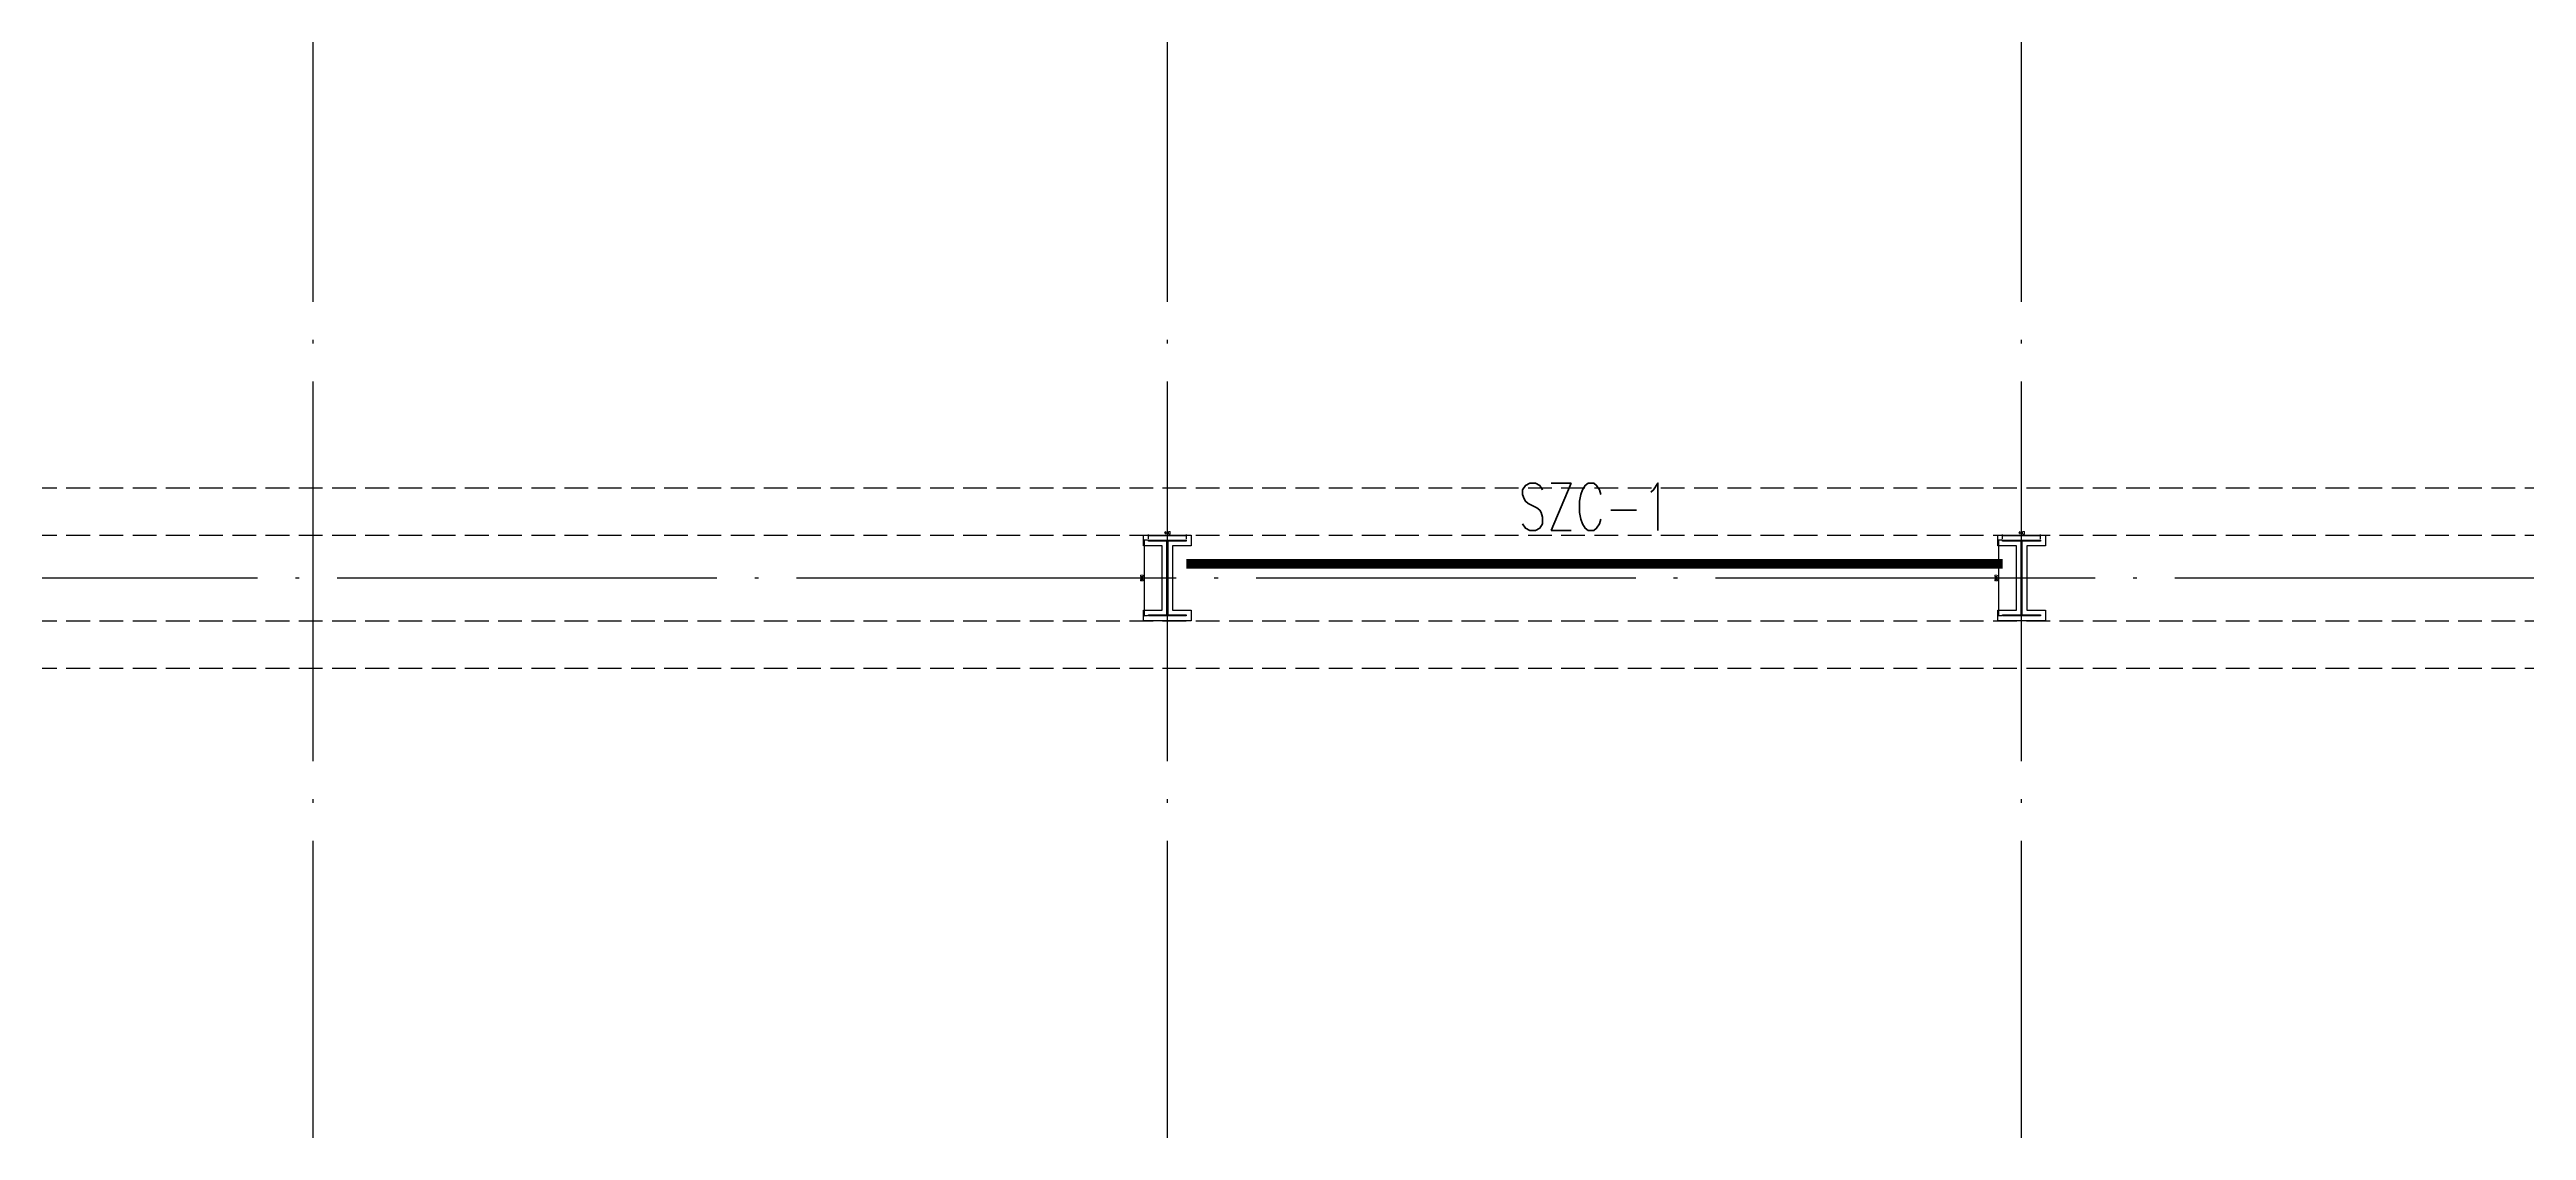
# Model space of a CAD drawing. Extents: x -1313754 to 847533, y 489853 to 941203.
# Drawn here: x -293631 to -267535, y 561047 to 572440 of the extents above; entities that cross this region are included whole.
import ezdxf
from ezdxf.enums import TextEntityAlignment as Align

# ---------------------------------------------------------------- set-up
doc = ezdxf.new("R2010")
doc.units = 0
doc.header["$LTSCALE"] = 1000
doc.header["$MEASUREMENT"] = 0
for name, pattern in [('CENTER', [2, 1.25, -0.25, 0.25, -0.25]), ('DASH', [0.35, 0.25, -0.1]), ('DOTE', [2.42, 2, -0.2, 0.02, -0.2])]:
    doc.linetypes.add(name, pattern=pattern)
doc.layers.get('Defpoints').update_dxf_attribs({"color": 210})
for name, color, linetype in [('A-AXIS-DOTE', 14, 'DOTE'), ('A-AXIS-DP', 126, 'Continuous'), ('A-HATCH-2', 251, 'Continuous'), ('A-WINDOW', 140, 'Continuous'), ('AS-COLN', 6, 'Continuous'), ('AS-WALL', 40, 'Continuous')]:
    doc.layers.add(name, color=color, linetype=linetype)
doc.layers.add('THIN', color=7, linetype='Continuous', lineweight=0)
doc.layers.add('柱间支撑', color=6, linetype='CENTER', lineweight=0)
doc.styles.add('_TCH_DIM_T3', font='SIMPLEX', dxfattribs={"width": 0.705882, "bigfont": 'GBCBIG'})
doc.styles.add('TSSD_Rein', font='tj-romans1.shx', dxfattribs={"width": 0.7, "bigfont": 'tj-hztxt.shx'})
doc.dimstyles.new('_TCH_ARCH&&10', dxfattribs={"dimtxt": 29.75, "dimasz": 10, "dimexe": 10, "dimexo": 10, "dimgap": 12.625, "dimtad": 1, "dimdec": 0, "dimzin": 0, "dimdsep": 46, "dimtxsty": '_TCH_DIM_T3', "dimblk": 'ARCHTICK', "dimcen": 0.09, "dimclrt": 7, "dimazin": 2, "dimtfac": 1, "dimtdec": 0, "dimtix": 1, "dimtmove": 2, "dimatfit": 3, "dimfxl": 0, "dimtolj": 1, "dimtzin": 0, "dimarcsym": 0})

# ---------------------------------------------------------------- blocks, each defined once
blk = doc.blocks.new('dote')
at = {"layer": 'A-AXIS-DOTE', "ltscale": 2}
for p, q in [((-52117.8, -264080), (-52117.8, -75950)), ((-70117.8, -264080), (-70117.8, -178600)), ((-61117.8, -264080), (-61117.8, -178600)), ((98696.4, -237950), (-97273.6, -237950))]:
    blk.add_line(p, q, dxfattribs=at)
blk = doc.blocks.new('4324324')
at = {"layer": 'A-HATCH-2', "linetype": 'DASH'}
for p, q in [((-313054.2, 567820), (-128854.2, 567820)), ((-313054.2, 567320), (-128854.2, 567320)), ((-313054.2, 566419.9), (-128854.2, 566419.9)), ((-313054.2, 565919.9), (-128854.2, 565919.9))]:
    blk.add_line(p, q, dxfattribs=at)
blk = doc.blocks.new('_ArchTick')
at = {"color": 0, "linetype": 'ByBlock', "const_width": 0.4}
blk.add_lwpolyline([(-0.5, -0.5), (0.5, 0.5)], dxfattribs=at)
blk = doc.blocks.new('*D1767')
at = {"layer": 'A-AXIS-DP', "color": 0, "lineweight": -2}
for p, q in [((-165054, 621030), (-165054, 621079)), ((-165054, 621069), (-164654, 621069)), ((-164654, 621030), (-164654, 621079))]:
    blk.add_line(p, q, dxfattribs=at)
at = {"layer": 'Defpoints', "color": 0}
for p in [(-164654, 621069), (-165054, 621020), (-164654, 621020)]:
    blk.add_point(p, dxfattribs=at)
at = {"layer": 'A-AXIS-DP', "color": 0, "lineweight": -2, "xscale": 10, "yscale": 10, "zscale": 10, "rotation": 180}
blk.add_blockref('_ArchTick', (-165054, 621069), dxfattribs=at)
at = {"layer": 'A-AXIS-DP', "color": 0, "lineweight": -2, "xscale": 10, "yscale": 10, "zscale": 10}
blk.add_blockref('_ArchTick', (-164654, 621069), dxfattribs=at)
at = {"layer": 'A-AXIS-DP', "color": 7, "insert": (-164854, 621096), "char_height": 29.8, "attachment_point": 5, "style": '_TCH_DIM_T3'}
blk.add_mtext('\\A1;400', dxfattribs=at)
blk = doc.blocks.new('*D1768')
at = {"layer": 'A-AXIS-DP', "color": 0, "lineweight": -2}
for p, q in [((-165064, 621020), (-165105, 621020)), ((-165095, 620220), (-165095, 621020)), ((-165064, 620220), (-165105, 620220))]:
    blk.add_line(p, q, dxfattribs=at)
at = {"layer": 'Defpoints', "color": 0}
for p in [(-165095, 621020), (-165054, 621020), (-165054, 620220)]:
    blk.add_point(p, dxfattribs=at)
at = {"layer": 'A-AXIS-DP', "color": 0, "lineweight": -2, "xscale": 10, "yscale": 10, "zscale": 10}
for p, rotation in [((-165095, 621020), 90), ((-165095, 620220), 270)]:
    blk.add_blockref('_ArchTick', p, dxfattribs=dict(at, rotation=rotation))
at = {"layer": 'A-AXIS-DP', "color": 7, "insert": (-165123, 620620), "char_height": 29.8, "attachment_point": 5, "rotation": 90, "style": '_TCH_DIM_T3'}
blk.add_mtext('\\A1;800', dxfattribs=at)
blk = doc.blocks.new('23124232432')
at = {"layer": '柱间支撑', "const_width": 100}
blk.add_lwpolyline([(-273054, 567020), (-281654, 567020)], dxfattribs=at)
at = {"layer": 'THIN', "style": 'TSSD_Rein', "width": 0.7}
blk.add_text('SZC-1', height=500, dxfattribs=at).set_placement((-277354, 567220), align=Align.BOTTOM_CENTER)
blk = doc.blocks.new('w42343243')
at = {"layer": 'A-HATCH-2'}
blk.add_lwpolyline([(-165104.2, 621070), (-164604.2, 621070), (-164604.2, 620958), (-164800.2, 620958), (-164800.2, 620282), (-164604.2, 620282), (-164604.2, 620170), (-165104.2, 620170), (-165104.2, 620282), (-164908.2, 620282), (-164908.2, 620958), (-165104.2, 620958)], close=True, dxfattribs=at)
at = {"layer": 'AS-COLN', "color": 3}
blk.add_lwpolyline([(-165054.2, 621020), (-164654.2, 621020), (-164654.2, 621008), (-164850.2, 621008), (-164850.2, 620232), (-164654.2, 620232), (-164654.2, 620220), (-165054.2, 620220), (-165054.2, 620232), (-164858.2, 620232), (-164858.2, 621008), (-165054.2, 621008)], close=True, dxfattribs=at)
at = {"layer": 'A-AXIS-DP'}
for p1, p2, distance, picture, middle in [((-165054.2, 621020), (-164654.2, 621020), 48.8, '*D1767', (-164854.2, 621096.2)), ((-165054.2, 620220), (-165054.2, 621020), 41.2, '*D1768', (-165122.9, 620620))]:
    dim = blk.add_aligned_dim(p1=p1, p2=p2, distance=distance, dimstyle='_TCH_ARCH&&10', dxfattribs=at)
    dim.commit()
    dim.dimension.update_dxf_attribs({"geometry": picture, "text_midpoint": middle})
blk = doc.blocks.new('42343')
at = {"layer": 'A-WINDOW'}
for p in [(-117000, -53750), (-108000, -53750)]:
    blk.add_blockref('w42343243', p, dxfattribs=at)

msp = doc.modelspace()

# ---------------------------------------------------------------- block references
at = {"layer": 'A-WINDOW'}
for name in ['42343', '4324324']:
    msp.add_blockref(name, (0, 0), dxfattribs=at)
at = {"layer": 'AS-WALL'}
msp.add_blockref('dote', (-220736.4, 804820), dxfattribs=at)
at = {"layer": '柱间支撑'}
msp.add_blockref('23124232432', (0, 0), dxfattribs=at)

doc.saveas('drawing.dxf')
